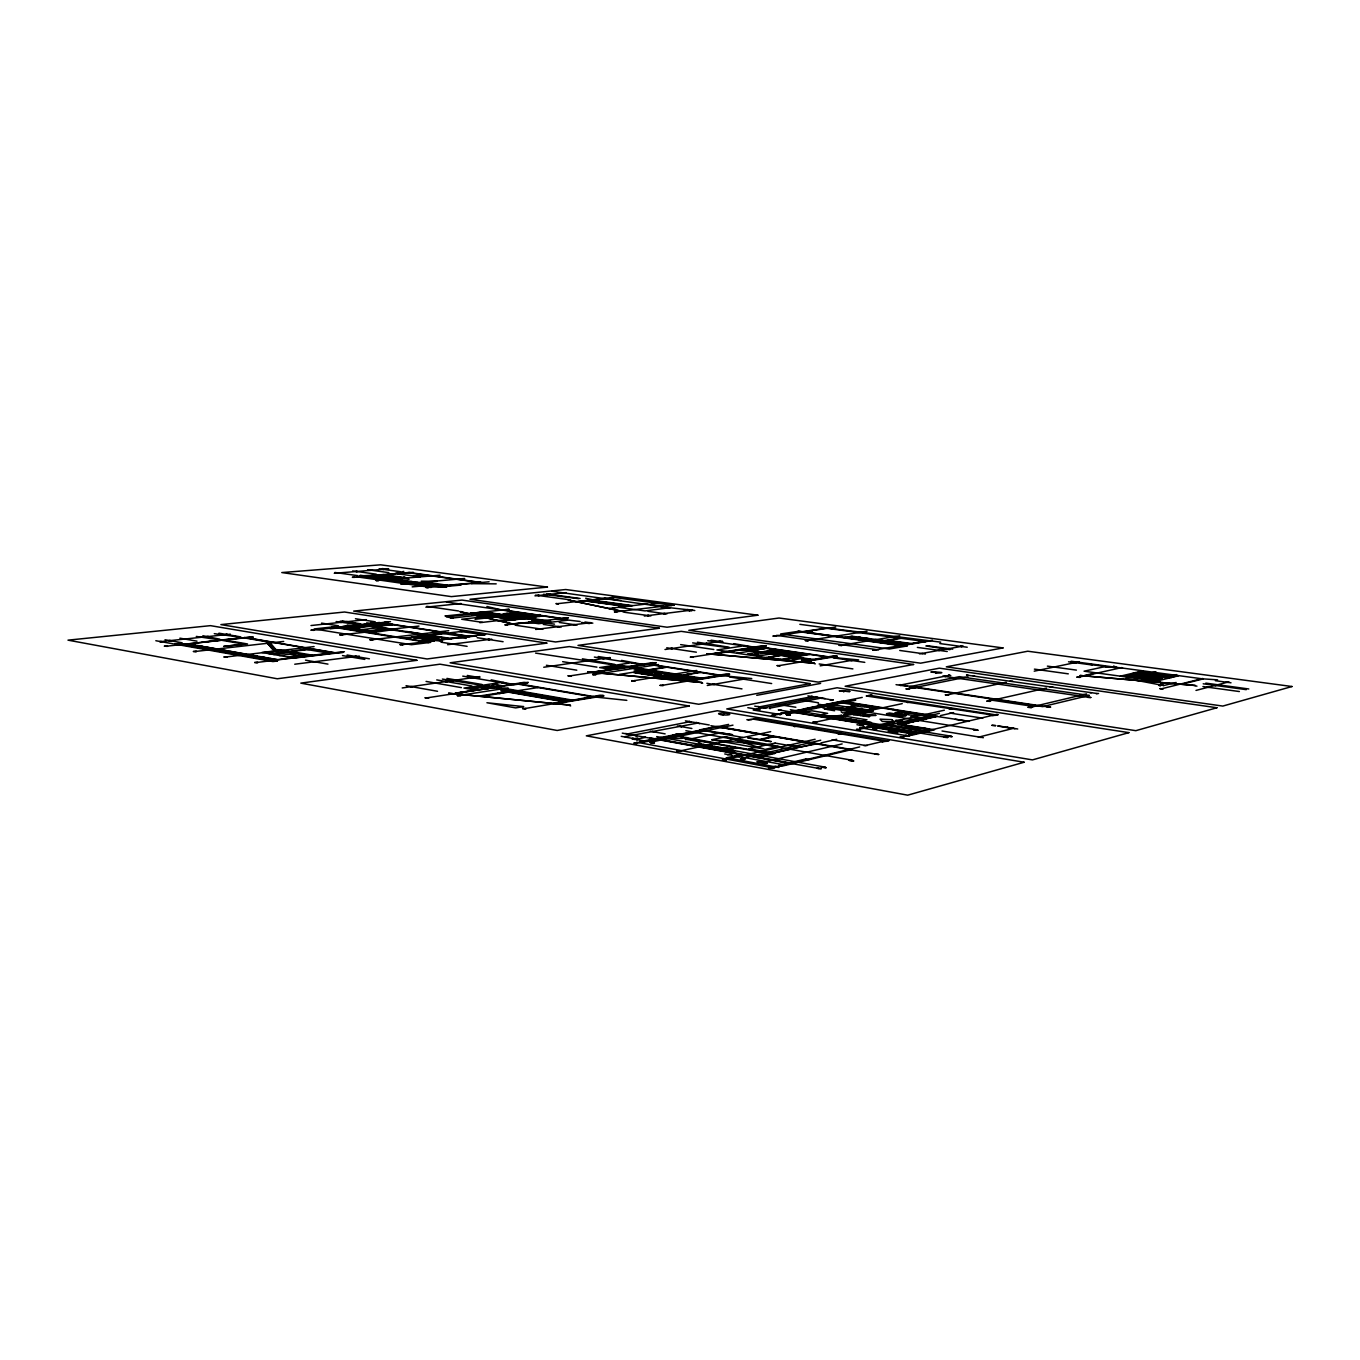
<?xml version="1.0" encoding="UTF-8"?>
<svg xmlns="http://www.w3.org/2000/svg" width="1360" height="1360" viewBox="0 0 1360 1360"><rect width="100%" height="100%" fill="white"/><g stroke="black" fill="none" stroke-linecap="round" stroke-linejoin="round"><path stroke-width="1.5" d="M649.621 672.01L649.672 671.109L643.909 671.109L652.528 671.551L646.833 670.65M1196.953 686.171L1195.117 685.746M806.65 632.247L810.662 631.873L807.432 632.366M825.741 767.567L821.61 767.312M859.265 713.167L865.487 714.017M821.202 768.723L817.037 768.281L821.202 768.587M875.721 715.445L870.689 715.598M821.576 767.142L825.758 767.414M935.612 673.166C956.267 672.418 917.014 671.211 936.394 672.554M650.182 742.322L654.16 742.526M772.633 768.349L768.451 768.06L772.667 768.196M766.615 763.232L762.518 762.79L766.649 763.079M757.486 761.906L762.79 762.688M744.515 759.203L740.435 758.931L744.549 759.05M726.546 759.866L722.5 759.628M843.625 691.917L844.577 691.186M722.466 759.458L726.597 759.713M878.662 754.528L874.701 754.069L878.713 754.392M853.315 760.767L849.235 760.478M849.252 760.325L853.332 760.614M680.782 751.417L676.804 751.23M676.753 751.043L680.799 751.264M860.319 729.708L856.579 729.487M856.562 729.334L860.319 729.589M654.109 742.679L650.233 742.492M722.857 714.85L724.183 714.017M522.563 708.492L526.218 708.645L522.648 708.679M816.595 722.466L813.008 722.262M812.94 722.075L816.612 722.296M977.534 730.133L973.811 729.827L977.568 729.997M376.244 626.518L393.006 624.58M842.996 708.492L839.239 709.291M951.558 736.542L947.835 736.27M947.699 737.545L944.027 737.222L947.852 737.375M947.801 736.1L951.609 736.406M815.303 663.867L813.909 663.476M900.337 736.593L904.145 736.865L900.354 736.763M460.853 695.657L457.402 695.538M457.351 695.368L460.904 695.504M897.141 732.751L893.571 732.462M893.52 732.275L897.277 732.547M888.76 731.493L893.707 732.207M428.655 698.02L425.204 697.918M425.136 697.714L428.689 697.833M876.095 729.266L872.525 728.977L876.248 729.079M702.695 683.23L701.318 682.788M595.969 674.645L592.756 674.509M592.722 674.373L595.969 674.509M167.45 646.374L164.288 646.17L167.467 646.238M568.123 675.75L571.404 676.039L568.123 675.886M1047.2 706.86L1050.685 707.149L1047.217 707.013M995.588 725.696L992.018 725.407M254.711 662.422L258.043 662.507L254.762 662.575M991.984 725.237L995.656 725.543M1031.441 707.642L1028.143 707.353M1028.092 707.2L1031.56 707.455M570.673 705.925L569.364 705.415M833.119 699.992L829.804 699.788M829.736 699.601L833.153 699.839M224.077 656.914L227.341 657.118L224.077 657.05M660.076 685.287L663.408 685.474L660.127 685.457M990.012 701.403L986.731 701.097L990.148 701.216M400.078 644.589L403.104 644.691L400.129 644.742M634.899 681.003L631.737 680.867M631.669 680.663L634.933 680.833M193.443 651.406L196.656 651.474L193.46 651.559M369.988 639.693L372.997 639.914L370.022 639.829M945.404 694.739L948.753 694.977L945.404 694.892M339.847 634.78L342.822 634.882L339.881 634.916M777.138 665.55L780.215 665.72L777.206 665.703M906.1 688.806L909.364 689.044L906.168 688.993M1090.771 697.544L1087.524 697.289L1090.839 697.408M311.117 630.105L314.041 630.309L311.168 630.241M786.454 714.527L789.701 715.02L785.91 714.391L855.695 700.213M1076.967 677.042L1080.078 677.28M1080.044 677.416L1077.035 677.195M412.437 686.749L410.329 686.681L412.454 686.579M693.141 657.305L690.234 657.135L693.192 657.152M872.78 649.927L875.636 650.114M875.636 650.233L872.814 650.08M1159.978 688.585L1163.191 688.874L1160.012 688.755M839.103 645.218L841.925 645.405M841.891 645.541L839.171 645.371M507.416 624.988L504.832 624.852L507.552 624.818M781.609 710.294L778.243 709.852L945.914 737.29M473.127 677.858L471.07 677.756L473.178 677.705M477.615 677.195L475.575 677.11L477.649 677.042M447.202 681.649L445.077 681.564M452.778 680.833L450.687 680.748L452.846 680.68M457.3 680.17L455.26 680.085L457.368 680.017M808.061 640.815L805.375 640.645M434.452 682.958L436.594 683.06M436.441 683.23L434.452 683.128M445.145 681.581L447.236 681.496M805.341 640.509L808.112 640.679M315.316 661.878L313.48 661.81L315.418 661.691M1196.001 690.421L1228.913 681.853M979.115 737.018L1013.523 728.331M161.721 641.699L159.868 641.682M168.963 640.543L170.918 640.577M170.816 640.73L169.014 640.679M1162.205 688.636L1202.767 678.47M1181.84 684.267L1203.294 678.878L1217.591 679.847M159.783 641.529L161.755 641.563M447.542 616.012L444.992 615.91L447.61 615.876M773.109 636.004L775.829 636.157L773.177 636.157M1125.944 678.334L1163.701 685.559L1176.145 682.482M824.755 767.074L656.693 736.576M852.329 760.291L685.865 730.711M950.589 736.1L790.347 709.75M976.565 729.708L818.108 704.174M1168.342 676.617L1176.706 674.594M1154.351 680.136L1161.338 678.453L1150.067 678.232L1154.351 680.136L1146.548 679.065L1153.569 677.399M1178.661 675.75L1156.459 681.122L1084.073 671.194L1104.745 666.672L1122.595 668.083M1038.377 705.976L1029.775 706.792L1035.164 705.5M1096.313 693.719L1098.557 693.481M616.794 611.983L614.363 611.881L616.845 611.864M773.755 766.598L775.999 766.071M905.08 735.437L906.355 735.131M1151.07 677.059L1144.032 678.725L1136.28 677.671L1143.352 676.005L1147.568 677.892L1136.28 677.671M847.093 749.445L850.799 749.513L849.422 749.836M965.804 721.242L969.17 721.327L936.819 716.448M771.698 767.856L859.656 746.929M755.803 719.219L754.12 719.27L883.915 741.166L865.589 745.518L833.544 740.044M903.193 736.576L996.795 714.323M882.215 742.033L889.287 740.35M992.766 715.7L997.764 714.51M777.342 767.261L779.586 766.717M809.625 759.577L851.734 749.547L717.094 726.359L699.737 729.861L742.951 737.443M908.48 736.015L909.755 735.709M1030.608 707.217L1086.521 693.872M395.131 573.444L403.784 571.404M907.035 732.479L911.455 731.442M924.63 728.484L925.497 728.433M924.987 728.841L926.194 728.552M905.199 730.643L897.872 730.456L900.439 729.861M905.539 730.779L903.21 731.323L909.177 731.391M1140.87 675.665L1133.798 677.331L1126.08 676.26L1133.186 674.628L1137.334 676.498L1126.08 676.26M742.509 679.031L744.515 679.15M744.532 679.303L742.56 679.201M895.237 730.541L899.674 729.504M762.059 762.552L842.146 743.92M914.6 727.141L915.807 726.869M915.297 727.26L916.623 727.056M1138.881 675.767L1155.881 671.789M712.538 684.233L714.578 684.352M714.544 684.522L712.606 684.42M570.86 663.017L572.815 663.119L570.86 663.17M910.809 721.582L916.351 720.647L911.625 721.718M901.034 724.353L905.913 723.231M906.763 722.925L911.319 721.888M917.932 720.494L922.675 719.406M924.222 719.049L929.509 717.842M929.951 717.74L935.187 716.55M756.908 757.554L774.707 753.474L773.262 753.219M817.377 743.733L799.187 747.303M820.964 742.917L836.706 739.313M901.408 724.523L937.397 716.312L841.704 701.199L804.916 708.628M940.406 715.615L953.615 712.606M912.135 722.024L906.474 722.942M886.873 729.164L891.327 728.144M904.961 725.577L906.185 725.305M1120.334 676.175L1142.995 670.82M550.579 665.992L552.551 666.077M552.517 666.23L550.596 666.145M820.726 740.248L740.741 758.659M939.437 713.354L872.712 728.739M880.209 728.059L885.224 726.92L875.381 725.305M772.684 753.117L798.609 747.218M935.238 715.972L897.974 724.438L930.257 729.691L913.818 733.601L870.281 726.427L874.922 725.39L792.574 711.875L821.814 706.333M900.218 724.217L905.08 723.095M911.336 721.633L915.926 720.579M917.116 720.358L921.859 719.27M922.692 718.981L934.473 716.295M900.847 724.234L905.267 723.214M906.1 723.027L917.201 720.613M917.745 720.375L922.046 719.389M924.154 718.913L928.88 717.825M929.866 717.604L934.558 716.533M992.392 699.091L989.315 699.788L1032.155 706.214M725.679 759.39L815.099 739.279M838.372 734.043L841.33 733.38M859.401 729.3L944.367 710.192M949.416 709.053L951.932 708.492M989.23 700.978L1046.367 688.092M356.762 656.642L354.977 656.574M726.104 757.877L732.326 756.483M740.673 754.596L735.08 755.854L782.578 764.507M859.758 727.94L864.909 726.784M871.471 725.305L866.813 726.342L911.999 733.805L909.126 734.485L912.526 735.046L934.575 729.793L891.429 722.789L885.564 724.098L926.007 730.694M765.459 749.309L778.889 746.3M920.788 714.527L910.639 716.805L921.213 718.488L931.311 716.193L900.745 711.348L894.982 712.606L915.076 715.802M788.256 744.821L801.482 746.793L815.099 743.682L774.622 736.661L760.801 739.67L771.324 741.506L770.44 741.71L747.779 737.919M352.291 657.203L350.421 656.965L352.325 657.05M354.943 656.404L356.898 656.472M748.884 748.867L775.03 743.07M904.995 714.204L910.741 712.929M733.244 752.641L734.417 752.386M864.195 723.622L870.145 722.313M727.396 754.766L733.567 753.406M859.588 725.407L864.705 724.268M1084.719 675.393L1096.16 672.843M1079.194 677.076L1121.864 667.573M727.532 751.621L732.666 750.482M858.755 722.738L864.722 721.429M730.388 752.131L733.448 751.451M861.475 723.18L867.425 721.871M719.015 750.074L726.189 748.51M850.612 721.395L856.596 720.103M721.854 750.584L729.011 749.02M853.315 721.837L859.299 720.545M1105.799 666.825L1119.807 667.709L1203.09 678.929M724.693 751.094L731.697 749.564L699.567 743.716M856.035 722.296L862.002 720.987M862.325 720.851L867.017 719.831L841.568 715.683L836.842 716.686M221.34 634.933L223.21 634.984M223.091 635.137L221.408 635.103M713.354 749.037L720.545 747.49M845.223 720.511L851.224 719.219M716.176 749.564L726.461 747.949L734.689 750.856L733.176 751.196L735.029 752.964M847.909 720.953L853.91 719.661M731.323 746.895L769.998 753.61L756.075 756.789L658.274 739.075L674.951 736.219M206.856 636.48L208.743 636.531M208.624 636.684L206.856 636.633M558.195 603.874L555.917 603.602L558.331 603.721M707.727 748.017L714.918 746.47M839.834 719.627L845.852 718.335M710.532 748.527L717.723 746.98M842.52 720.069L848.538 718.777M892.449 709.648L893.622 709.393M185.725 639.132L183.855 639.081L185.776 638.979M428.077 587.673L425.833 587.452L428.128 587.554M699.312 746.504L706.52 744.957M831.81 718.318L837.845 717.026M679.949 750.975L770.712 731.646M794.359 726.614L797.368 725.968M815.762 722.058L902.241 703.63M907.392 702.542L909.959 701.998M702.1 747.014L709.325 745.467M834.479 718.76L840.497 717.468M947.869 694.756L1006.179 682.295M748.153 737.8L759.492 739.432L773.313 736.44L717.519 726.767M704.905 747.507L712.113 745.977M837.165 719.185L843.183 717.91M725.764 747.83A8.806 1.598 3.5 0 0 737.97 748.085L702.457 741.506L698.258 741.846L701.08 741.251L689.52 739.194L685.321 739.534L689.095 738.752L684.726 737.97A11.917 2.125 3.2 0 1 668.1 737.596L676.073 735.981L672.401 735.182L644.113 740.894L647.394 741.489L657.288 739.483L788.086 763.198M824.925 717.179L830.977 715.904L871.505 722.534M693.719 745.484L700.961 743.954M826.472 717.434L832.524 716.159M841.092 711.773L842.69 712.895L853.723 712.317L830.161 708.526L824.381 709.087L829.991 707.642M823.14 706.401A8.075 1.292 3.8 0 0 826.03 708.458L830.773 707.489L854.947 712.062L865.249 709.886L830.11 704.276L843.727 701.522M696.507 745.994L703.749 744.464M829.141 717.876L835.176 716.601M843.557 714.714L848.215 713.728M869.363 709.24L873.868 708.288M835.567 716.669L841.857 715.326L823.599 716.975M761.328 762.416L757.503 762.059M868.666 705.891L864.178 706.826L873.018 708.237M1034.212 671.177L1079.364 661.725M698.258 741.846L701.063 741.251M711.773 739.738L725.441 736.865L777.733 746.096L711.773 739.738L764.303 749.105L725.441 736.865M816.17 715.751L827.628 713.354L811.92 710.804L800.394 713.167M846.362 706.86L867.765 709.835L845.223 714.119L848.912 713.031M850.51 706.248L855.95 705.126M401.064 584.018L403.41 584.103L401.081 584.137M684.726 737.97L687.429 737.715L675.274 735.828M636.667 743.019C638.826 744.634 629.119 742.475 636.667 743.019L728.654 724.421M771.358 715.785L773.364 715.377M774.367 715.173C776.577 716.567 767.516 714.629 774.367 715.173L862.24 697.408M675.478 735.59L701.879 730.235M808.928 708.56L814.13 707.506M814.759 707.234L820.539 706.214M821.168 705.942L826.88 704.922M643.076 742.356L646.221 741.71M677.535 735.369L678.878 735.097M779.705 714.663L781.048 714.391M791.792 712.232L780.419 713.371L805.613 708.849M809.081 708.679L814.759 707.523M821.151 706.231L813.586 707.336L814.521 707.574M821.916 706.078L823.735 705.704M827.509 704.939L825.282 705.398M914.107 687.361L908.378 688.517L916.096 687.65M822.579 706.18L831.147 704.446M908.548 688.823L967.929 676.787M732.972 725.152L650.522 742.186M680.306 736.134L682.924 736.049M847.127 702.491L848.334 702.236M966.943 675.155L1097.163 693.515M639.795 741.761L642.957 741.115M674.305 734.791L679.371 733.771M748.068 719.899L757.503 718.199M776.577 714.153L777.92 713.881M866.66 696.15L871.964 695.079M675.274 734.893L673.081 734.74M826.506 704.871L807.653 708.441L809.727 708.781M949.688 675.274L899.742 685.202L900.847 685.559M632.094 739.092L637.823 737.953M697.969 723.044L624.886 736.661M376.227 580.533L440.096 575.212M378.488 580.737L376.227 580.652M489.736 639.608L488.002 639.54M627.079 734.009L690.098 721.684M816.918 697.272L756.398 709.121L757.673 709.614M487.968 639.404L489.77 639.472M759.339 706.894L812.413 696.575M451.86 643.943L453.679 644.147L451.877 644.096M592.399 660.382L590.58 660.297L592.467 660.229M602.531 658.393L604.418 658.478L602.514 658.529M606.356 657.968L608.243 657.917M608.192 658.07L606.458 658.002M824.636 664.768L826.506 664.887M826.404 665.04L824.721 664.938M585.106 660.943L587.01 661.028L585.106 661.096M352.444 577.218L354.722 577.303L352.512 577.354M756.755 695.317L820.607 683.417M919.462 653.871L963.237 646.085M707.268 685.474L746.181 678.708M820.182 665.839L853.621 660.025M892.245 731.986L888.76 731.663M903.091 645.456L930.359 640.849M806.14 662.133L810.254 661.436L807.568 661.028M694.892 679.184L697.765 678.708L687.905 678.079M553.537 703.392L570.367 700.553M572.679 700.162L600.168 695.198L603.993 695.844L555.968 703.63M686.12 680.901L725.849 674.016L729.538 674.594L688.602 681.224M799.663 661.878L833.595 655.877L837.131 656.387L801.822 662.082M524.416 708.628L603.211 695.334M662.354 685.338L729.555 673.999M779.518 665.55L836.978 655.86M901.357 645.218L923.933 641.41M874.956 649.961L932.416 640.237M685.542 677.994L677.62 679.133L670.65 678.028L677.484 676.889L684.437 677.994M689.809 677.297L677.263 676.685M802.026 658.427L791.027 660.246L784.363 659.277L795.379 657.458M678.538 679.388L686.222 678.113L694.994 679.354M686.664 678.045L690.506 677.399M805.97 659.124L801.465 659.889L811.342 661.453L801.465 661.572M675.019 676.039L675.002 675.104L669.205 675.121L677.909 675.563L672.112 674.645M679.915 675.478L667.08 677.586L634.457 672.384M699.278 672.265L682.329 675.053L649.791 669.936L666.91 667.233M808.741 654.279L795.77 656.404L764.422 651.848L776.577 649.927M776.322 659.702L778.413 659.362L727.6 651.865M681.632 675.75L668.814 677.858L689.214 681.105M700.4 672.452L683.468 675.24L702.576 678.249M777.665 659.821L793.611 657.203M809.829 654.432L795.243 656.829L813.637 659.515M669.494 677.977L682.329 675.852M678.929 676.651L688.755 677.28M362.457 619.854L364.123 619.905M364.004 620.058L362.525 620.007M658.852 676.277L671.721 674.186M659.753 676.413L672.622 674.322M634.304 680.663L696.779 670.48M875.959 641.75L879.835 641.121L873.749 640.288M883.082 640.577L874.837 640.101M876.656 641.835L899.419 638.112M878.356 642.073L901.153 638.333M340.136 622.234L341.819 622.285M341.802 622.438L340.204 622.387M344.199 621.809L345.882 621.86M346.256 621.588L347.922 621.639M345.865 621.996L345.151 621.775M347.871 621.775L346.239 621.724M539.274 628.813L540.957 629.017M557.685 626.535L559.351 626.739L557.787 626.688M688.653 645.796L690.404 645.898L688.704 645.966M715.734 641.835L717.468 641.937M719.066 641.359L720.783 641.58L719.1 641.495M702.27 644.3L700.689 644.045L701.505 644.3M707.098 643.586L706.163 643.603L707.115 643.45M717.349 642.09L715.768 641.988M649.893 674.849L662.796 672.775M868.02 640.662L876.01 639.506M765.969 657.526L780.13 655.231M841.279 645.252L899.776 635.783M769.59 657.101L780.691 655.316M869.771 640.9L873.647 640.271M874.735 640.101L876.911 639.744M781.235 655.384L768.196 657.509L780.64 659.328M670.871 648.397L672.639 648.499L670.871 648.55M641.614 673.523L654.534 671.466M642.515 673.676L655.435 671.602L662.15 672.877M655.367 671.806L643.484 673.693L650.301 674.781M859.809 639.54L863.719 638.911L857.276 638.027M866.83 638.367L858.33 637.857L860.506 637.5M756.993 656.2L771.205 653.922M860.285 639.591L867.816 638.401M861.56 639.778L868.717 638.622M480.726 695.827L513.06 690.727M758.676 652.103L747.49 653.854L754.001 654.806L765.153 653.038M498.406 693.243L507.127 692.104M619.276 674.424L640.747 671.041M665.788 667.063L648.686 669.749L622.047 665.55L606.56 667.913L611.456 669.205L594.728 671.942M775.506 649.774L761.685 651.95L743.903 649.366M483.123 696.082L538.118 687.548M646.884 670.174L641.41 671.143L634.117 669.987L639.455 669.154L653.752 671.585M647.666 670.31L633.556 672.537L686.46 680.969M778.175 649.876L757.826 647.224M851.496 638.401L855.406 637.772L845.087 637.517M852.125 638.486L859.673 637.279M852.737 638.571L860.302 637.381M736.831 653.225L751.145 650.998M507.892 689.826L500.718 690.829L506.243 691.798M844.458 637.432L852.04 636.242L884.119 640.611M852.295 636.395L850.102 636.735L856.494 637.602M850.425 660.28L852.227 660.399M852.193 660.552L850.493 660.45M455.26 693.192L475.966 689.996L471.087 688.517L489.294 685.746L574.124 700.4M457.64 693.243L462.009 692.342M593.725 671.925L599.539 671.211M717.264 653.106L712.215 653.718L714.221 653.769M462.689 692.461L461.414 692.444M595.969 672.146L615.757 669.103L609.229 668.066L622.047 666.264M714.34 653.922L766.122 646.187L762.756 645.711L713.133 653.735M807.483 640.526L867.017 631.329M460.309 695.317L508.079 687.905M595.357 674.356L658.512 664.547M752.012 650.539L765.884 648.38M470.271 688.415L471.546 688.449M606.033 667.794L607.189 667.828M491.929 685.338L497.573 684.488M488.427 686.46L474.198 688.636L479.128 690.132M496.094 686.919L524.144 682.329L527.748 682.941L513.604 684.811L500.361 682.55L463.947 688.075L475.439 690.081M614.873 668.678L652.375 662.643L655.877 663.187L617.304 669.086L610.572 668.015M427.669 697.748L528.173 682.278M570.52 675.818L656.166 662.643M692.24 657.05L766.088 645.694M501.466 682.737L503.574 682.431M632.043 662.966L633.828 662.711M745.127 645.643L716.924 649.961L727.039 651.44M807.942 632.434L812.294 631.924L804.797 631.992M1053.082 666.893L1054.935 667.029M1054.799 667.182L1053.133 667.046M1039.193 669.8L1040.23 669.8M802.366 631.669L827.118 627.997L940.729 642.141M775.234 636.021L835.72 627.062M805.29 632.06L809.03 631.652M1076.593 661.98L1077.681 661.997M1075.828 662.813L1074.162 662.66L1075.947 662.677M402.203 687.956L479.842 676.6M543.745 667.25L610.079 657.543M665.006 649.502L722.33 641.121M1209.091 687.412L1207.187 687.259M1226.244 682.142L1228.182 682.312L1226.312 682.295M1218.713 684.913L1216.826 684.743L1218.747 684.76M1207.17 687.106L1209.142 687.276M459.17 603.891L457.776 603.823L459.272 603.755M575.195 624.784L573.631 624.699M585.905 623.084L586.806 623.067M589.254 622.642L590.869 622.727M590.716 622.863L589.339 622.795M428.995 606.679L430.525 606.73M430.491 606.866L429.029 606.798M573.648 624.563L575.229 624.648M938.213 650.267L939.947 650.386L938.264 650.42M949.62 648.788L948.039 648.652L949.756 648.635M922.437 653.633L922.505 653.497M960.432 646.323L961.418 646.323M962.115 646.561L961.163 646.306M945.251 649.009L946.968 649.145L945.285 649.162M447.576 644.708L491.725 639.149M294.746 664.224L359.312 656.081M535.636 629.459L590.835 622.642M644.317 616.046L692.172 610.045M287.691 656.965L305.524 654.806M271.541 659.974L276.726 659.515M272.833 660.212L333.37 652.664M448.222 638.656L431.698 640.679L476.527 635.936L468.979 636.225L382.432 622.744L388.467 622.285L384.982 622.081M448.868 638.69L467.602 636.293M256.36 662.524L344.42 651.712M402.662 644.572L478.431 635.273M479.434 635.154L484.806 634.491M270.878 660.977L274.074 660.586M427.057 641.801L433.636 641.002M480.216 635.273L485.571 634.61M547.179 621.248L512.431 623.883L513.944 624.121M565.896 620.177L567.528 619.99M257.737 657.526L261.732 657.05L253.045 656.693M687.293 609.671L669.834 607.716L645.014 610.912L618.46 607.274M258.332 657.628L262.922 657.084M259.318 657.798L263.908 657.254M279.429 655.52L297.279 653.378M423.198 638.724L430.355 637.874L436.458 638.979L430.338 639.727L424.201 638.741M264.622 658.75L268.6 658.274L263.891 657.424M265.217 658.852L270.793 658.478M266.798 659.141L275.519 659.498M245.055 655.282L249.662 654.738M245.65 655.384L250.24 654.84M512.431 623.883L550.681 621.214L527.374 617.814L500.803 620.993M528.921 621.945L541.892 620.483M507.11 624.716L568.412 617.814L555.832 618.732L566.814 620.313L538.594 623.696L529.159 622.319M616.369 611.762L667.148 605.744M667.743 605.676L674.356 605.064M268.889 653.684L286.756 651.559M310.624 648.805L289.782 651.287L272.459 649.077L310.25 655.622M403.155 637.976L413.814 637.228M411.893 636.939L425.748 635.273M446.335 632.876L428.366 634.831L406.776 631.533M250.903 656.319L256.071 655.86M312.171 649.06L291.329 651.542L312.579 655.214M412.658 637.058L426.275 635.426M446.709 632.944L428.706 635.086L374.459 626.535M252.45 656.591L257.057 656.047M404.685 638.214L447.661 633.08M450.908 632.706L463.437 631.21M273.564 654.5L291.431 652.358M416.109 637.602L423.283 636.735M233.478 653.225L238.646 652.783M235.008 653.497L239.615 652.953M531.267 618.919L521.798 618.953M240.227 654.415L244.205 653.939L239.581 653.123M240.805 654.517L245.973 654.075M279.803 650.352L261.919 652.46L292.434 657.798M225.709 657.016L314.075 646.578M372.555 639.676L448.732 630.683M221.612 651.117L226.219 650.59M527.782 615.995L539.801 614.618M222.173 651.219L230.758 651.559L226.763 652.035M506.736 618.477L519.401 617.219M269.943 646.068L271.422 645.898L269.331 645.541M508.436 618.63L514.794 617.899L521.424 618.987M516.137 617.746L523.481 618.12M270.351 646.561L271.83 646.391L269.739 646.034M479.842 622.676L512.788 618.851M227.341 652.137L231.948 651.593M270.776 647.071L272.255 646.884L270.164 646.527M228.293 652.307L232.9 651.763M271.184 647.564L272.68 647.394L270.572 647.037M543.184 615.995L529.159 617.61L503.064 613.819L517.174 612.238M609.314 608.413L646.527 604.01M651.338 603.466L657.169 602.786M514.148 619.565L520.965 618.919M271.609 648.074L273.105 647.887L270.997 647.53M501.874 621.265L527.136 618.324M272.034 648.567L273.53 648.397L271.422 648.04M210.239 649.094L214.846 648.567M267.053 642.617L268.532 642.447L266.458 642.107M386.835 629.136L369.342 631.108L343.247 626.943L337.96 627.521M210.8 649.196L215.424 648.669M475.065 619.276L497.947 616.692M195.041 651.508L283.679 641.444M342.397 634.763L418.948 626.076M214.387 649.825L219.011 649.315M267.869 643.603L269.348 643.433L267.274 643.076M214.965 649.927L219.572 649.4M499.562 617.423L511.53 616.063M268.277 644.096L269.756 643.926L267.682 643.569M220.082 650.845L225.267 650.42M269.11 645.082L270.589 644.912L268.09 644.062M269.518 645.575L270.997 645.405L268.923 645.048M506.362 618.324L517.327 617.066M198.033 646.935L202.657 646.408M485.061 615.196L491.436 614.482L486.03 613.683M492.796 614.329L487.373 613.53L495.482 614.023L490.076 613.241M485.265 615.315L497.794 614.057M362.236 629.595L378.182 627.759M499.137 614.261L487.152 615.604L515.151 619.718M378.216 627.861L385.747 629M488.121 615.638L499.086 615.604M495.856 614.771L503.132 615.145M203.099 647.819L208.267 647.411M204.595 648.091L209.202 647.581M492.167 615.825L461.703 619.259L482.46 622.37M243.865 644.13L223.618 646.408L247.554 643.977L224.706 640.033L245.684 637.738M492.711 616.318L504.9 615.094M266.645 642.141L269.569 641.801M493.646 616.556L505.614 615.196M209.678 648.992L213.673 648.533L209.168 647.734M385.917 628.983L369.801 630.802L346.086 627.028L362.559 625.294M647.496 615.468L649.026 615.536L647.496 615.587M689.877 610.64L689.248 610.657M692.716 610.266L692.087 610.266M665.091 613.683L663.629 613.598L665.159 613.547M472.685 613.377L484.466 613.462M489.549 613.054L480.437 612.527L488.512 613.003M190.026 645.507L194.038 645.065L189.601 644.283M477.02 613.598L446.454 616.981L453.118 617.967M190.587 645.609L195.211 645.099M367.659 626.11L353.923 627.623L348.823 626.807M191.522 645.779L200.549 646.221L196.537 646.663M353.243 628.167L369.41 626.382M389.368 624.002L374.068 625.702L367.506 624.529M478.074 614.159L485.503 613.496M478.856 614.363L486.03 613.581M486.489 613.53L490.093 613.122M392.632 624.512L373.558 626.399L363.919 624.869M450.483 618.256L483.633 614.584M197.098 646.765L201.722 646.255M336.515 627.3L379.253 622.523L469.914 636.65M165.869 646.272L250.988 636.956M313.65 630.088L390.524 621.673M604.146 598.298L621.027 600.474M183.821 644.402L221.578 640.271L244.8 644.283M365.602 624.597L381.752 622.829M447.202 615.774L509.218 609.314L501.517 609.977M557.923 603.636L615.298 597.176M185.028 644.623L189.652 644.113M330.157 628.779L344.692 627.181M470.271 613.411L483.939 611.915M578.306 601.562L605.88 598.536M160.769 641.614L230.35 634.168M310.998 625.532L366.282 619.633M425.833 607.172L461.091 603.517M534.973 595.867L566.151 592.637M537.778 595.408L539.121 595.595M545.819 594.575L547.179 594.643M549.015 594.252L550.358 594.439L549.525 594.235M428.128 584.766L432.378 584.494M412.182 586.874L432.072 585.055M432.82 585.327L437.852 585.157M434.571 585.565L437.92 585.259M438.379 586.092L479.825 582.437M480.131 582.488L482.307 582.641M428.026 587.469L489.107 581.791M403.342 584.018L464.678 578.51M416.636 583.185L421.362 582.964M421.77 583.797L426.003 583.525M422.603 584.001L426.853 583.729M427.278 584.562L431.528 584.29M356.014 571.404L357.272 571.455M357.153 571.574L356.014 571.523M371.042 570.214L371.858 570.214M382.517 569.279L383.758 569.33M383.724 569.449L382.602 569.398M402.101 581.077L405.467 580.771M402.152 581.179L407.167 581.009M407.541 581.825L411.791 581.553M408.357 582.029L412.607 581.757M412.998 582.573L417.707 582.369M388.416 579.275L392.649 578.901M388.875 579.326L393.108 578.969M391.646 579.717L396.321 579.411M396.729 580.414L401.71 580.159M398.395 580.55L401.761 580.261M374.051 577.184L377.434 576.895M377.723 577.779L381.956 577.422M378.488 577.898L382.721 577.524M383.027 578.425L386.41 578.136M383.061 578.527L388.042 578.272M392.377 577.66L397.069 577.252M397.953 577.184L399.704 577.031M413.576 575.994L424.915 575.025M384.71 578.663L388.093 578.374M361.913 575.807L384.268 574.549M407.49 572.662L409.309 572.509M354.45 577.235L413.27 572.322M367.88 576.419L372.113 576.062M372.385 576.946L375.768 576.657M372.419 577.048L377.4 576.793M334.271 573.291L388.671 568.905M1159.332 685.712L1160.777 685.61L1159.094 685.27M459.629 611.541L461.873 611.711M567.987 599.913L570.095 600.066M863.855 745.586L867.323 745.467M831.81 740.095L835.261 739.976M882.215 741.217L883.915 741.166M885.394 740.928L888.794 740.826M885.071 741.353L886.771 741.302M838.1 733.771L841.483 733.669M991.151 715.343L992.681 715.292M995.299 715.428L866.218 695.98M979.863 718.012L982.974 717.927M794.121 726.342L797.487 726.257M949.11 708.815L952.153 708.747M949.416 713.252L952.493 713.167M753.525 718.709L756.874 718.624M746.844 719.678L751.757 719.644M994.177 714.952L998.087 714.85M907.103 702.321L910.146 702.236M868.292 695.47L872.151 695.385M868.717 696.099L870.23 696.065M1090.057 692.733L1091.434 692.699M1050.005 686.987L1052.776 686.919M973.148 675.733L974.525 675.699M1009.936 681.224L1012.69 681.173M966.484 674.985L967.844 674.968M865.249 709.886L843.914 710.277L854.25 708.118L854.947 712.062M430.321 641.24L433.67 641.257M480.845 634.831L482.273 634.814M484.449 634.916L460.887 631.516M436.883 639.88L442.136 640.22M338.113 626.875L342.465 627.317M339.932 626.926L341.377 626.909M339.932 627.164L341.377 627.147M342.839 627.385L344.284 627.368M459.476 631.516L462.298 631.499M670.888 605.302L673.948 605.285M668.236 605.472L671.67 605.557M613.088 607.801L615.009 607.852M611.915 597.397L614.924 597.38M609.943 597.652L613.326 597.72M653.786 603.007L656.829 602.99M455.685 584.613L459.102 584.868M451.673 584.987L453.441 585.004M453.356 585.208L455.107 585.242M382.738 574.6L407.609 578.017M378.488 574.974L380.222 575.008M380.069 575.195L381.803 575.229M437.291 581.315L421.243 581.179L447.695 585.344M471.291 583.661L496.196 583.865M866.541 638.979L872.882 639.846M480.437 612.527L485.809 613.309M600.355 602.973L611.099 603.16M740.877 759.356L744.957 759.441L744.107 758.608M761.158 761.736L757.061 761.651L757.945 762.467M762.96 763.385L767.074 763.47L766.173 762.637M826.234 767.805L821.1 766.887M952.136 736.712L947.257 735.913M680.663 736.508L682.618 736.559M650.505 742.815L654.5 742.9L653.837 742.135M729.113 750.788L730.711 750.431M853.825 760.988L848.742 760.104M834.649 710.736L826.897 709.478M857.973 714.357L852.873 714.544L859.401 715.326M869.227 714.629L875.772 715.343M786.743 715.037L790.364 715.122L789.531 714.476M830.671 717.434L829.77 716.788L833.374 716.873M978.095 730.303L973.284 729.538M873.035 729.317L876.724 729.402L875.721 728.705M891.956 731.391L888.25 731.306L889.287 732.003M894.047 732.632L897.77 732.87L896.716 732.173M585.106 600.899L596.513 601.188M606.339 603.789L617.797 604.078M666.808 673.217L699.788 678.419M672.469 675.342L674.322 675.393M672.146 675.393L673.999 675.444M595.782 674.288L592.909 674.73M666.706 676.277L668.899 676.277M682.924 676.923L685.117 676.923M676.923 677.926L679.116 677.926M691.917 678.351L694.11 678.351M685.933 679.354L688.126 679.354M634.712 680.595L631.873 681.054M460.802 695.232L457.436 695.759M755.888 653.582L757.792 653.293M792.778 658.988L794.648 658.682M188.037 644.963L190.315 644.963M805.749 661.606L807.755 661.606M194.531 646.119L196.809 646.119M201.467 647.224L203.337 647.275M201.059 647.275L202.946 647.326M207.621 648.431L209.916 648.448M218.008 650.284L220.303 650.284M224.672 651.457L226.967 651.457M1132.285 675.852L1134.206 675.835M231.37 652.647L233.682 652.647M1143.165 677.314L1145.069 677.314M238.102 653.837L240.414 653.854M1154.045 678.572L1155.966 678.555M248.761 655.741L251.073 655.741M255.578 656.948L257.907 656.948M262.446 658.172L264.775 658.172M269.348 659.396L271.677 659.396M646.799 671.398L648.975 671.381M641.342 672.248L643.518 672.248M649.791 673.591L651.984 673.591M658.767 674.458L659.974 674.271M657.781 674.849L659.957 674.849M493.187 615.553L495.074 615.57M500.276 616.505L501.857 616.556M502.129 616.454L503.234 616.318M499.97 616.539L501.551 616.59M506.362 617.491L508.266 617.491M518.551 617.967L520.438 617.967M513.519 618.528L515.423 618.545M807.092 632.077L808.911 632.077M853.23 637.041L855.049 637.041M849.15 637.687L850.986 637.704M861.407 638.146L863.243 638.163M857.463 638.826L859.282 638.826M869.873 639.234L871.471 639.285M869.635 639.268L871.233 639.319M865.64 639.948L867.476 639.948M878.05 640.424L879.886 640.424M873.8 640.985L875.381 641.036M873.545 641.036L875.143 641.07M422.518 637.874L424.269 637.925M422.178 637.925L423.929 637.959M429.131 638.928L430.865 638.979M428.791 638.962L430.525 639.013M437.155 585.684L438.855 585.701M483.225 612.799L485.095 612.816M478.159 613.343L480.029 613.36M490.195 613.819L492.065 613.819M485.418 614.329L486.999 614.38M485.129 614.363L486.71 614.414M498.253 614.992L500.123 615.009M371.28 576.555L372.963 576.572M376.584 577.286L378.267 577.32M381.905 578.034L383.588 578.051M387.243 578.765L388.943 578.782M395.539 579.921L397.239 579.938M400.945 580.669L402.645 580.686M406.368 581.417L408.068 581.434M411.808 582.165L413.508 582.199M420.563 583.389L422.28 583.406M426.071 584.154L427.771 584.171M431.885 584.885L433.313 584.936M431.596 584.919L433.024 584.953M526.031 618.086L547.451 621.282M743.087 649.74L758.523 651.984M629.221 667.284L661.385 672.35M488.002 686.392L515.321 690.982M538.407 595.408L539.138 595.476M689.044 610.419L689.894 610.521M540.073 628.779L540.94 628.881M701.403 644.028L702.389 644.147M758.557 651.984L811.138 659.651M706.248 643.331L706.112 643.603M586.517 623.288L587.486 623.152L585.939 623.22M423.3 640.237L426.887 640.475M961.112 646.561L962.132 646.442M830.433 657.237L858.67 659.906M721.871 675.597L751.74 678.555M732.479 755.956L739.772 756.704M595.119 697.017L626.824 700.349M376.55 575.518L409.071 579.343L403.92 576.776M558.212 618.851L580.159 621.503M613.428 597.38L672.418 605.302M799.867 624.325L827.118 627.997M535.534 595.119L569.041 599.692M841.976 708.033L835.601 708.713L839.596 709.223M552.058 591.277L669.834 607.716M687.123 609.484L694.807 610.521M825.86 628.184L925.65 641.631M939.794 643.552L967.232 647.241M1071.119 661.249L1115.268 667.199M1215.347 680.697L1231.004 682.805M382.33 568.548L388.484 569.381M408.714 572.441L410.21 572.645M379.083 568.82L400.316 571.676M660.705 606.696L669.817 607.937M684.08 609.858L691.764 610.895M1068.535 661.793L1092.59 665.04M1140.564 671.517L1176.247 676.328M481.712 582.692L407.201 572.628L365.908 576.147L440.436 586.483M1138.082 672.095L1173.816 676.923M1135.583 672.656L1171.368 677.518M1133.067 673.234L1168.92 678.113M1205.827 683.128L1248.803 688.976M590.58 599.862L588.795 600.066M367.608 569.738L388.875 572.628M397.647 573.818L420.376 576.912M546.737 593.946L580.142 598.485M591.821 600.066L632.621 605.625M888.437 640.424L911.336 643.535M927.282 645.711L952.731 649.162M578.561 598.655L543.541 594.269M589.917 600.287L631.006 605.812M886.992 640.662L909.925 643.773M925.871 645.949L949.96 649.672M1203.209 683.791L1246.27 689.656M589.254 600.355L630.088 605.914M885.564 640.883L909.211 643.892M587.673 600.525L629.306 606.016M884.85 641.002L907.8 644.13M586.874 600.61L627.742 606.186M884.136 641.121L907.086 644.266M585.293 600.797L626.943 606.288M848.742 636.769L881.246 641.087M882.691 641.359L906.372 644.385M584.494 600.882L625.379 606.458L624.886 605.047M865.453 639.149L871.913 640.033M917.371 647.411L947.24 651.508M1202.937 686.545L1239.385 691.543M459.102 584.8L461.006 585.072L439.807 587.044L359.771 575.926L441.609 586.874M798.592 631.295L906.457 646.085M797.487 631.465L905.386 646.272M648.074 611.337L666.893 613.921M1047.387 666.128L1076.406 670.106M352.631 570.945L376.244 574.175M380.936 574.821L405.892 578.17M453.9 584.851L455.804 585.106M646.867 603.959L663.85 606.322M409.904 572.594L480.726 582.437M371.348 575.96L443.173 585.888M360.264 575.229L364.701 575.858M441.847 586.551L446.573 587.197M624.631 612.289L650.896 615.927M899.742 650.454L925.412 654.024M1034.399 669.137L1068.297 673.846M334.9 572.475L358.088 575.688M426.785 606.339L458.524 610.98M502.622 609.858L560.388 618.188M759.798 646.918L829.124 656.897M446.437 602.038L499.749 609.722M500.106 609.773L559.317 618.307M584.936 622.013L592.841 623.152M711.127 640.203L722.976 641.903M758.778 647.071L829.906 657.322M833.527 657.849L864.79 662.354M756.823 647.377L764.898 648.533M755.837 647.53L763.912 648.686M513.672 612.629L539.699 616.386M581.485 622.438L589.39 623.577M707.795 640.679L740.69 645.439M743.665 645.864L753.372 647.275M753.797 647.326L762.926 648.839M774.214 650.284L805.511 654.806M753.848 647.836L761.94 648.992M752.862 647.989L760.937 649.162M510.153 613.02L536.197 616.794M751.859 648.142L759.951 649.315M770.95 650.794L802.281 655.333M750.856 648.295L758.948 649.468M942.752 676.107L1087.575 697.102M749.87 648.448L757.962 649.621M506.617 613.428L532.678 617.202M748.867 648.601L756.959 649.774M767.669 651.321L799.034 655.877M747.864 648.754L755.956 649.927M746.861 648.907L754.953 650.08M764.031 651.576L765.102 651.729M697.408 642.192L729.062 647.19M745.858 649.06L753.967 650.233M744.838 649.213L752.964 650.403M559.232 622.455L577.133 625.073M482.545 611.711L525.98 617.984M482.698 612.051L548.624 621.452M727.09 647.496L692.665 642.872M741.965 649.655L811.733 659.838M479.094 612.561L492.932 614.465M494.36 614.788L500.582 615.587M514.641 617.763L520.948 618.562M536.282 621.061L541.722 621.86M755.072 653.174L758.319 653.65M791.894 658.563L795.209 659.056M500.939 616.131L503.353 616.488M531.556 620.806L554.489 624.172M1086.946 663.867L1106.258 666.723M819.162 663.952L852.89 668.899M471.359 613.275L485.809 615.4M769.046 657.016L770.151 657.186M470.475 613.36L512.856 619.599M543.252 624.393L561.238 627.045M680.629 644.606L713.813 649.502M716.737 653.021L718.471 653.276M515.848 625.294L542.844 629.306M666.74 647.785L696.354 652.188M899.47 684.692L1047.319 706.826M896.053 684.658L907.273 686.324M870.23 695.436L996.132 714.901M648.652 664.02L720.562 675.206M355.436 618.732L375.241 621.809M477.156 637.687L503.098 641.716M598.213 656.54L610.453 658.444M647.479 664.207L721.259 675.699M729.504 676.974L771.664 683.553M380.596 622.948L388.195 624.138M443.7 633.556L463.981 636.735M594.371 657.084L628.371 662.405M643.688 664.785L630.972 662.813L599.556 667.573L610.623 669.324M370.94 622.387L386.376 624.801M950.946 713.218L981.427 717.978M366.69 622.846L372.011 623.679M460.479 637.551L466.208 638.435M686.749 674.322L687.888 674.509M342.244 620.925L360.791 623.832M376.499 626.314L365.228 624.546L342.822 626.501M430.729 634.848L431.681 635.001M365.109 624.75L374.748 626.263M582.386 658.818L614.907 664.428M396.525 629.918L376.278 626.654M429.981 635.205L451.486 638.588M340.187 621.129L358.751 624.053M428.128 635.426L449.633 638.809M356.354 624.325L336.124 621.571M360.808 625.022L449.378 638.843M612.646 664.768L535.568 653.089M619.786 665.907L700.366 678.623M359.618 625.158L361.063 625.379M671.84 674.458L679.133 675.597M681.547 675.988L701.199 679.082M807.925 695.861L825.146 698.581M955.196 719.253L965.005 720.817M998.257 725.917L1017.722 728.994M829.107 699.414L820.828 698.122L821.933 698.496M842.537 701.76L858.704 704.31L852.142 705.67L853.434 705.874L859.996 704.514L877.489 707.285L870.961 708.662L872.27 708.866L878.798 707.489L936.241 716.567M997.679 726.053L1009.834 727.974M859.792 704.701L867.034 705.857L861.883 706.928L854.607 705.772M934.099 716.38L935.459 716.584M899.572 711.603L930.155 716.448M642.209 671.143L649.876 672.214M667.505 675.155L675.291 676.243M695.385 679.575L697.017 679.677M839.137 702.44L855.338 705.007M422.705 636.65L438.039 639.081M642.464 671.347L648.176 672.248L641.274 673.336L635.562 672.435M667.777 675.359L673.574 676.277L666.74 677.399L660.909 676.464M347.191 624.971L351.9 625.719M423.249 636.888L429.845 637.925M658.529 674.237L661.572 674.713M928.863 717.57L930.274 717.672M928.421 717.672L929.781 717.893M438.787 640.305L439.773 640.458M706.877 683.315L741.982 688.891M347.225 626.518L348.755 626.62M417.112 637.619L423.708 638.673M436.458 640.492L442.187 641.41M415.531 637.517L430.882 639.948M321.572 623.118L338.436 625.804M440.98 642.158L467.109 646.34M922.267 718.913L924.46 719.253M562.666 661.674L596.938 667.148M799.153 699.686L818.431 702.763M827.084 704.14L828.104 704.31M921.162 719.168L923.355 719.508M370.906 631.363L375.751 632.145M826.098 704.718L828.155 705.041M339.082 627.181L341.887 627.623M916.436 720.256L918.612 720.596M915.535 720.46L918 720.732M331.857 627.011L428.842 642.583M820.777 705.891L823.531 706.333L819.995 706.044M836.519 708.509L840.174 709.104M599.029 671.279L600.78 671.398M910.265 721.65L912.815 721.922M814.368 707.183L815.932 707.421M594.184 671.857L595.901 671.976M904.4 722.993L907.188 723.197M546.397 665.278L576.793 670.191M776.424 704.106L795.872 707.268M942.038 731L983.382 737.715M905.573 725.441L925.599 728.688M829.77 716.788L868.173 723.061M884.68 727.056L918.204 732.547M754.749 706.146L767.006 708.152M856.953 724.727L863.515 725.815M747.813 707.71L760.104 709.733M753.202 710.039L780.385 714.527M860.404 727.787L909.653 736.202M755.191 718.658L887.094 740.877M249.594 636.888L253.317 637.109L246.449 637.653L334.713 652.681L343.145 652.341L293.726 658.121M519.418 683.927L593.827 696.592M218.909 633.182L240.805 636.905M244.222 637.483L335.529 653.038M347.072 655.01L369.393 658.801M467.245 675.478L479.842 677.62M518.041 684.131L594.388 697.136M239.343 637.058L214.285 633.658M244.222 637.891L268.124 641.971M733.754 643.654L754.545 647.224M239.598 637.993L202.198 642.073M266.866 642.583L268.94 642.94M307.581 649.604L328.797 653.225M342.499 655.571L364.82 659.396M462.757 676.124L497.794 682.125M496.06 684.709L502.843 685.882M202.878 635.732L219.81 639.183M446.896 678.419L482.052 684.488M271.847 648.533L273.938 648.907M516.001 691.05L572.084 700.74M217.056 639.489L196.282 636.429M479.4 684.896L442.357 679.082M486.642 686.154L571.812 700.791M286.178 651.627L309.077 655.588M494.479 687.684L455.787 693.107M514.318 691.305L568.973 700.774M685.406 720.868L709.257 724.999M513.179 691.492L567.868 700.961M710.872 725.696L876.775 754.307M512.057 691.662L566.746 701.148M510.918 691.849L565.624 701.352M509.779 692.019L564.502 701.539M290.224 654.228L298.265 655.622M481.729 687.531L488.444 688.704M508.64 692.206L563.38 701.726M436.747 679.898L471.954 686.018M505.784 691.866L508.164 692.274M842.095 708.05L843.047 708.339M265.897 651.984L272.867 653.208M497.828 693.141L500.123 693.549M179.894 638.18L197.013 641.172M305.524 660.178L327.964 664.122M426.071 681.428L461.363 687.616M701.981 729.912L732.666 734.74L720.052 732.87L690.472 738.99L771.783 753.559L800.598 746.98L788.035 744.974M677.348 725.934L691.866 728.484M775.183 743.104L798.898 747.252M165.019 639.761L182.155 642.787M188.445 643.892L277.423 659.651M461.431 692.24L463.284 692.58M202.606 646.578L207.094 647.377M219.538 649.57L224.094 650.386M232.866 651.933L237.473 652.749M250.223 655.01L254.881 655.843M176.63 643.705L275.383 661.266M155.839 640.73L172.992 643.79M406.062 685.678L437.546 691.288M676.889 733.975L677.875 734.145M675.903 734.179L678.861 734.706M650.386 731.238L665.125 733.873M687.055 737.8L691.968 738.684M693.345 738.922L716.533 743.07M749.037 748.884L772.973 753.168M687.633 739.568L699.193 741.642M696.575 744.583L731.119 750.822M758.404 757.197L789.582 762.858M650.131 737.885L819.111 768.519M622.285 733.142L652.902 738.684M724.744 753.967L731.629 755.225M621.231 736.338L634.134 738.684L632.774 738.072M643.008 740.69L633.148 738.888L634.508 739.5M726.886 757.69L778.566 767.482M621.503 660.399L642.787 664.377M491.147 679.847L512.805 684.352M585.684 598.213L599.386 601.29M486.897 606.492L500.684 609.722M948.566 674.951L950.793 675.597M944.35 676.345L945.455 676.668M899.997 684.59L901.102 684.93M1012.18 727.906L1014.883 728.773M1007.369 727.192L1009.205 728.093M977.772 736.576L980.475 737.477M820.352 697.612L821.44 698.003L769.199 708.271L770.27 708.679M816.068 696.983L817.768 697.578M811.58 696.269L813.263 696.864M800.479 699.567L803.862 700.774M777.784 703.987L781.15 705.228M762.586 707.149L765.272 708.152M757.996 706.401L760.665 707.404M696.32 722.364L699.635 723.741M689.282 721.344L690.914 722.024M679.49 726.053L681.53 726.92M1113.585 666.026L1117.869 667.879M652.562 731.357L654.585 732.258M413.899 638.401L415.055 638.911M644.402 736.814L645.66 737.375L635.732 739.347L637.092 739.976M633.471 734.723L636.701 736.185M625.804 733.414L628.354 734.587M391.986 629.799L375.411 632.23M878.577 649.893L776.56 635.358M868.513 716.057L869.431 716.805L863.158 715.938M859.265 713.286L860.149 713.898M859.758 724.931L860.71 725.594M859.928 727.447L860.88 728.127M597.04 601.256L598.876 602.769M774.639 768.179L636.616 742.186M1157.921 680.153L1163.701 685.559M681.275 734.57L678.317 733.822M678.436 735.352L674.951 734.502M618.154 604.129L619.429 605.591M644.181 742.56L640.288 741.217M269.348 641.835L275.196 648.754M431.188 587.469L356.524 576.793M374.425 623.764L374.034 625.566L387.651 624.053L374.425 623.764M849.745 691.526L839.409 690.897L849.745 691.526M1195.219 685.491L1080.146 675.495L1195.219 685.491M814.334 663.238L706.758 653.735L814.334 663.238M701.862 682.516L587.724 671.959L701.862 682.516M570.078 705.092L448.613 693.26L570.078 705.092M1024.131 762.246L907.681 795.175L586.313 735.845L717.298 710.736L1024.131 762.246M1128.868 732.632L1032.461 759.9L726.75 708.934L837.114 687.769L1128.868 732.632M1216.928 707.744L1135.821 730.677L845.138 686.239L939.403 668.168L1216.928 707.744M1292 686.511L1222.81 706.078L946.305 666.842L1027.752 651.219L1292 686.511M1162.222 678.487L1154.725 680.289L1145.664 679.048L1153.195 677.263L1162.222 678.487M1089.241 695.436L1042.678 706.622L909.636 686.681L959.361 676.668L1089.241 695.436M805.681 759.016L778.583 765.442L782.187 766.105L809.234 759.662L805.681 759.016M1151.954 677.093L1144.406 678.878L1135.396 677.637L1142.995 675.869L1151.954 677.093M917.932 728.059L906.287 727.243L917.932 728.059M1141.754 675.699L1134.155 677.467L1125.196 676.243L1132.829 674.475L1141.754 675.699M905.981 715.615L902.853 716.312L886.465 713.694L889.61 712.997L905.981 715.615M225.998 634.44L227.834 634.627L226.083 634.423M200.294 637.177L202.147 637.228L200.294 637.177M873.239 710.872L865.963 712.419L860.676 711.586L867.969 710.039L873.239 710.872M325.584 623.798L327.301 623.985L325.618 623.781M689.197 706.027L557.175 730.473L300.815 683.128L439.977 664.19L689.197 706.027M810.169 683.621L698.734 704.259L450.109 662.796L569.279 646.578L810.169 683.621M913.58 664.479L818.261 682.125L578 645.388L681.207 631.346L913.58 664.479M1003 647.921L920.55 663.187L688.806 630.309L779.042 618.018L1003 647.921M906.984 646L889.287 649.009L780.674 633.947L799.136 631.227L906.984 646M693.464 679.422L686.664 680.578L679.643 679.456L686.46 678.317L693.464 679.422M523.532 706.588L515.678 707.897L486.931 702.746L523.532 706.588M795.09 656.523L762.756 652.103L795.09 656.523M670.14 674.135L658.308 676.056L650.981 674.883L662.83 672.979L670.14 674.135M1214.242 685.27L1216.163 685.576L1214.327 685.253M416.908 660.314L277.27 678.776L68 640.152L210.46 625.651L416.908 660.314M546.805 643.127L427.074 658.971L220.898 624.597L344.556 612.017L546.805 643.127M659.396 628.235L555.594 641.971L353.668 611.099L461.992 600.083L659.396 628.235M757.911 615.196L667.046 627.215L469.999 599.267L565.692 589.526L757.911 615.196M430.559 642.362L411.417 644.725L314.177 628.949L333.608 626.824L430.559 642.362M438.974 638.962L429.93 640.067L414.579 637.619L423.657 636.531L438.974 638.962M277.406 661.011L272.901 661.572L174.131 643.977L178.67 643.484L277.406 661.011M547.451 587.095L451.384 596.615L281.792 572.56L380.647 564.825L547.451 587.095M563.244 592.773L564.553 592.96L563.329 592.773M385.73 569.007L386.937 569.16L385.764 569.007M515.916 624.75L460.479 611.762L515.916 624.75M624.359 611.796L568.837 600.1L624.359 611.796M891.786 719.644L880.022 719.168L882.232 721.412L894.081 721.888L891.786 719.644M901.816 720.46L895.849 720.222L897.26 721.599L903.261 721.837L901.816 720.46M721.106 714.629A5.593 0.935 3.4 0 0 729.759 714.391A5.593 0.935 3.4 0 0 721.684 713.031A5.593 0.935 3.4 0 0 721.106 714.629M860.761 715.615A6.477 1.054 3.9 0 0 870.774 715.479A6.477 1.054 3.9 0 0 861.458 713.847A6.477 1.054 3.9 0 0 860.761 715.615"/></g></svg>
